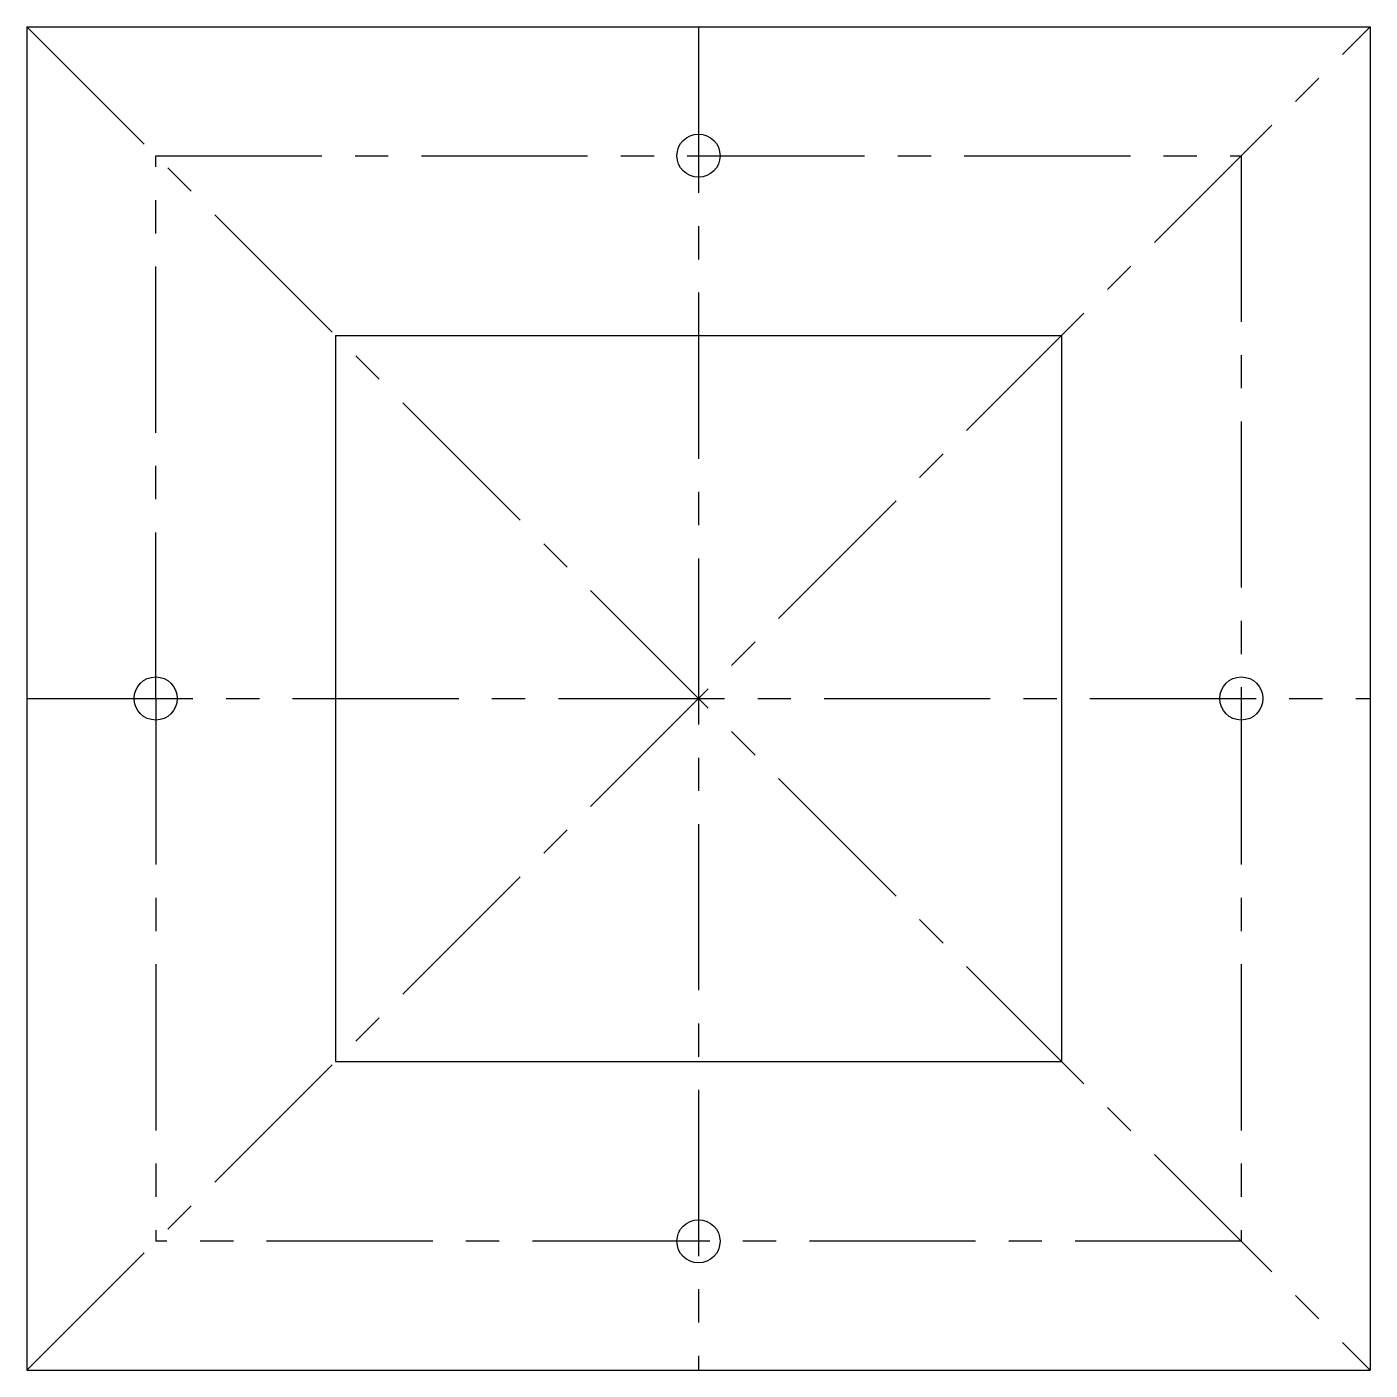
# Model space of a CAD drawing. Header units: millimetres. Extents: x -51 to 51, y -51 to 51.
import ezdxf

# ---------------------------------------------------------------- set-up
doc = ezdxf.new("R2010")
doc.units = ezdxf.units.MM
doc.header["$PDSIZE"] = -1
doc.linetypes.add('CENTERX2', pattern=[20.32, 12.7, -2.54, 2.54, -2.54])

msp = doc.modelspace()

# ---------------------------------------------------------------- linework, layer by layer
at = {"color": 7, "linetype": 'Continuous'}
for p, q in [((-51.35, 51.35), (51.35, 51.35)), ((-51.35, 51.35), (-51.35, -51.35)), ((51.35, 51.35), (51.35, -51.35)), ((-27.75, 27.75), (-27.75, -27.75)), ((-27.75, 27.75), (27.75, 27.75)), ((27.75, 27.75), (27.75, -27.75)), ((-27.75, -27.75), (27.75, -27.75)), ((-51.35, -51.35), (51.35, -51.35))]:
    msp.add_line(p, q, dxfattribs=at)
at = {"color": 7, "linetype": 'CENTERX2'}
for p, q in [((-51.35, 51.35), (51.35, -51.35)), ((-51.35, -51.35), (51.35, 51.35)), ((0, 51.35), (0, -51.35)), ((-41.5, 0), (-41.5, 41.5)), ((-41.5, 41.5), (0, 41.5)), ((0, 41.5), (41.5, 41.5)), ((41.5, 41.5), (41.5, 0)), ((-51.35, 0), (51.35, 0)), ((-41.5, 0), (-41.5, -41.5)), ((41.5, 0), (41.5, -41.5)), ((0, -41.5), (-41.5, -41.5)), ((41.5, -41.5), (0, -41.5))]:
    msp.add_line(p, q, dxfattribs=at)
at = {"color": 7, "linetype": 'Continuous'}
for centre in [(0, 41.5), (-41.5, 0), (41.5, 0), (0, -41.5)]:
    msp.add_circle(centre, 1.65, dxfattribs=at)
msp.add_point((0, 0), dxfattribs=at)
msp.add_point((0, 0), dxfattribs=at)

doc.saveas('drawing.dxf')
